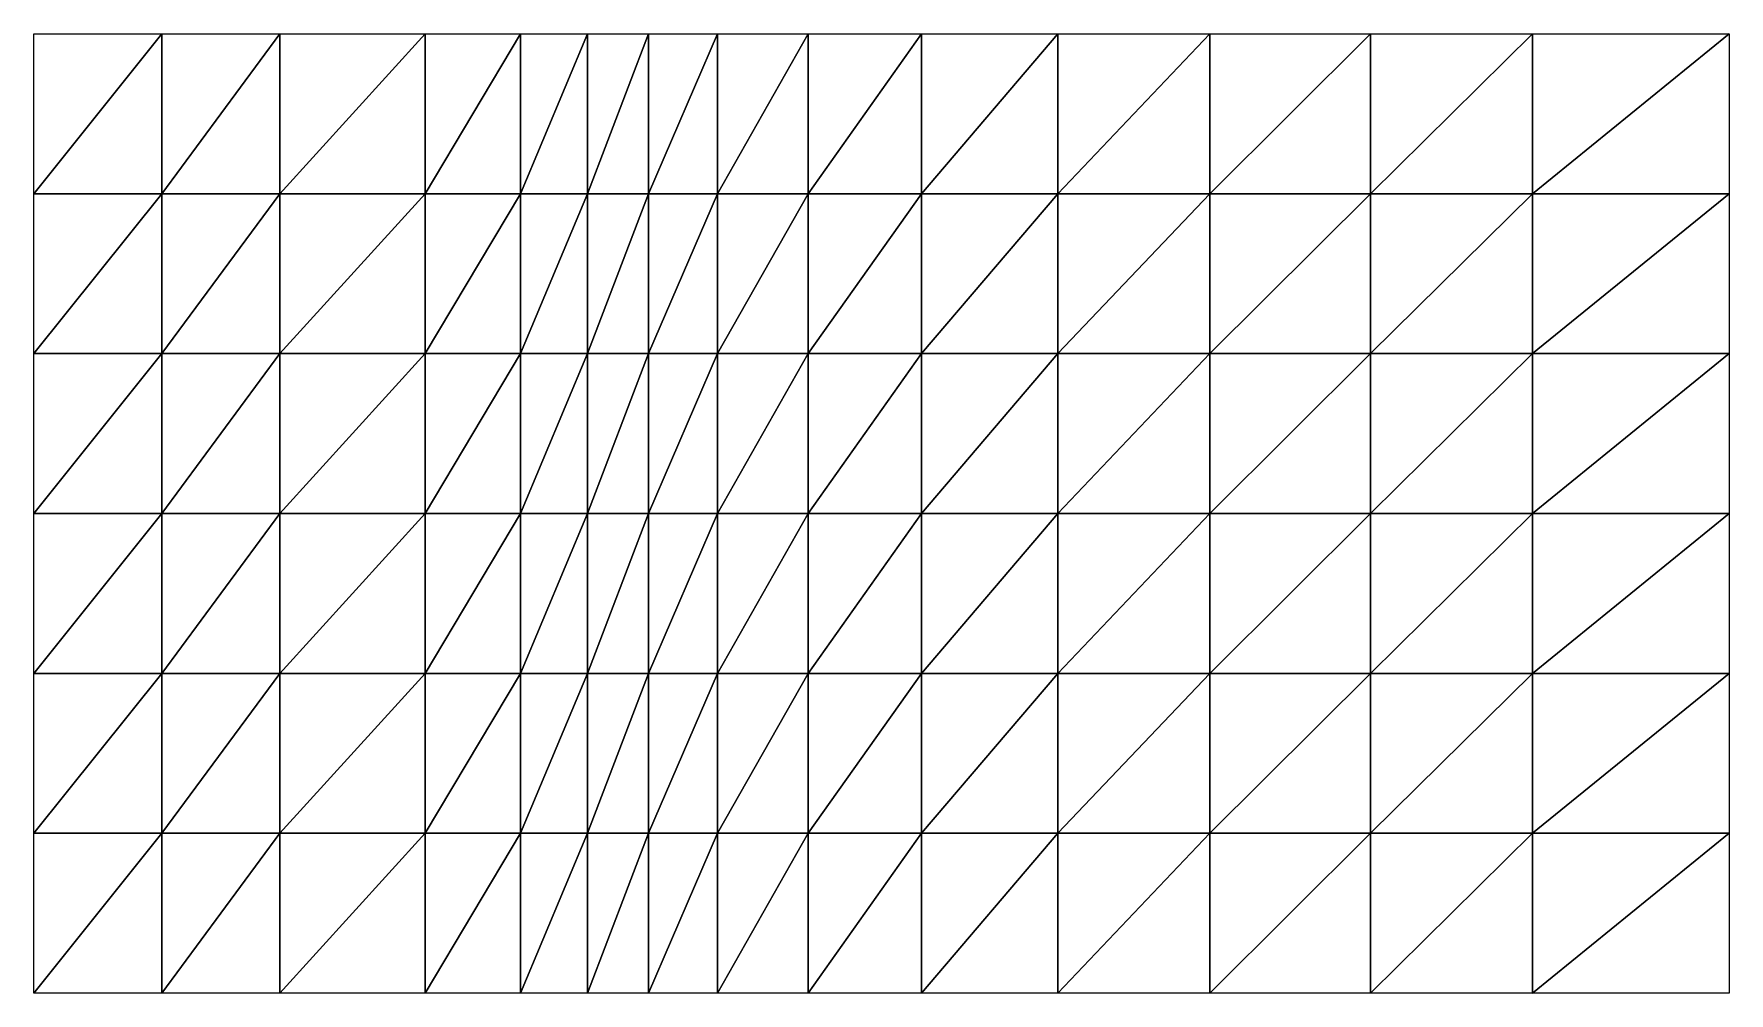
# Model space of a CAD drawing. Header units: metres. Extents: x 11.09 to 12.86, y -0.5 to 0.5.
import ezdxf

# ---------------------------------------------------------------- set-up
doc = ezdxf.new("R2010")
doc.units = ezdxf.units.M

msp = doc.modelspace()

# ---------------------------------------------------------------- linework, layer by layer
at = {"layer": 'F2Surf'}
for points in [[(11.2235, 0.3333, 1.3768), (11.0902, 0.3333, 1.2878), (11.2235, 0.5, 1.3768)], [(11.2235, 0.5, 1.3768), (11.0902, 0.3333, 1.2878), (11.0902, 0.5, 1.2878)], [(11.3465, 0.3333, 1.4914), (11.2235, 0.3333, 1.3768), (11.3465, 0.5, 1.4914)], [(11.3465, 0.5, 1.4914), (11.2235, 0.3333, 1.3768), (11.2235, 0.5, 1.3768)], [(11.4979, 0.5, 1.6968), (11.3465, 0.3333, 1.4914), (11.3465, 0.5, 1.4914)], [(11.4979, 0.3333, 1.6968), (11.3465, 0.3333, 1.4914), (11.4979, 0.5, 1.6968)], [(11.5973, 0.3333, 1.8392), (11.4979, 0.3333, 1.6968), (11.5973, 0.5, 1.8392)], [(11.5973, 0.5, 1.8392), (11.4979, 0.3333, 1.6968), (11.4979, 0.5, 1.6968)], [(11.6673, 0.3333, 1.9563), (11.5973, 0.3333, 1.8392), (11.6673, 0.5, 1.9563)], [(11.6673, 0.5, 1.9563), (11.5973, 0.3333, 1.8392), (11.5973, 0.5, 1.8392)], [(11.7309, 0.3333, 2.0864), (11.6673, 0.3333, 1.9563), (11.7309, 0.5, 2.0864)], [(11.7309, 0.5, 2.0864), (11.6673, 0.3333, 1.9563), (11.6673, 0.5, 1.9563)], [(11.8028, 0.3333, 2.2102), (11.7309, 0.3333, 2.0864), (11.8028, 0.5, 2.2102)], [(11.8028, 0.5, 2.2102), (11.7309, 0.3333, 2.0864), (11.7309, 0.5, 2.0864)], [(11.8973, 0.5, 2.3086), (11.8028, 0.3333, 2.2102), (11.8028, 0.5, 2.2102)], [(11.8973, 0.3333, 2.3086), (11.8028, 0.3333, 2.2102), (11.8973, 0.5, 2.3086)], [(12.0153, 0.5, 2.39), (11.8973, 0.3333, 2.3086), (11.8973, 0.5, 2.3086)], [(12.0153, 0.3333, 2.39), (11.8973, 0.3333, 2.3086), (12.0153, 0.5, 2.39)], [(12.1575, 0.5, 2.4624), (12.0153, 0.3333, 2.39), (12.0153, 0.5, 2.39)], [(12.1575, 0.3333, 2.4624), (12.0153, 0.3333, 2.39), (12.1575, 0.5, 2.4624)], [(12.3161, 0.5, 2.5283), (12.1575, 0.3333, 2.4624), (12.1575, 0.5, 2.4624)], [(12.3161, 0.3333, 2.5283), (12.1575, 0.3333, 2.4624), (12.3161, 0.5, 2.5283)], [(12.4835, 0.5, 2.5901), (12.3161, 0.3333, 2.5283), (12.3161, 0.5, 2.5283)], [(12.4835, 0.3333, 2.5901), (12.3161, 0.3333, 2.5283), (12.4835, 0.5, 2.5901)], [(12.6523, 0.3333, 2.6507), (12.4835, 0.3333, 2.5901), (12.6523, 0.5, 2.6507)], [(12.6523, 0.5, 2.6507), (12.4835, 0.3333, 2.5901), (12.4835, 0.5, 2.5901)], [(12.8573, 0.3333, 2.728), (12.6523, 0.3333, 2.6507), (12.8573, 0.5, 2.728)], [(12.8573, 0.5, 2.728), (12.6523, 0.3333, 2.6507), (12.6523, 0.5, 2.6507)], [(11.2235, 0.1667, 1.3768), (11.0902, 0.1667, 1.2878), (11.2235, 0.3333, 1.3768)], [(11.2235, 0.3333, 1.3768), (11.0902, 0.1667, 1.2878), (11.0902, 0.3333, 1.2878)], [(11.3465, 0.3333, 1.4914), (11.2235, 0.1667, 1.3768), (11.2235, 0.3333, 1.3768)], [(11.3465, 0.1667, 1.4914), (11.2235, 0.1667, 1.3768), (11.3465, 0.3333, 1.4914)], [(11.4979, 0.1667, 1.6968), (11.3465, 0.1667, 1.4914), (11.4979, 0.3333, 1.6968)], [(11.4979, 0.3333, 1.6968), (11.3465, 0.1667, 1.4914), (11.3465, 0.3333, 1.4914)], [(11.5973, 0.3333, 1.8392), (11.4979, 0.1667, 1.6968), (11.4979, 0.3333, 1.6968)], [(11.5973, 0.1667, 1.8392), (11.4979, 0.1667, 1.6968), (11.5973, 0.3333, 1.8392)], [(11.6673, 0.1667, 1.9563), (11.5973, 0.1667, 1.8392), (11.6673, 0.3333, 1.9563)], [(11.6673, 0.3333, 1.9563), (11.5973, 0.1667, 1.8392), (11.5973, 0.3333, 1.8392)], [(11.7309, 0.1667, 2.0864), (11.6673, 0.1667, 1.9563), (11.7309, 0.3333, 2.0864)], [(11.7309, 0.3333, 2.0864), (11.6673, 0.1667, 1.9563), (11.6673, 0.3333, 1.9563)], [(11.8028, 0.3333, 2.2102), (11.7309, 0.1667, 2.0864), (11.7309, 0.3333, 2.0864)], [(11.8028, 0.1667, 2.2102), (11.7309, 0.1667, 2.0864), (11.8028, 0.3333, 2.2102)], [(11.8973, 0.1667, 2.3086), (11.8028, 0.1667, 2.2102), (11.8973, 0.3333, 2.3086)], [(11.8973, 0.3333, 2.3086), (11.8028, 0.1667, 2.2102), (11.8028, 0.3333, 2.2102)], [(12.0153, 0.1667, 2.39), (11.8973, 0.1667, 2.3086), (12.0153, 0.3333, 2.39)], [(12.0153, 0.3333, 2.39), (11.8973, 0.1667, 2.3086), (11.8973, 0.3333, 2.3086)], [(12.1575, 0.1667, 2.4624), (12.0153, 0.1667, 2.39), (12.1575, 0.3333, 2.4624)], [(12.1575, 0.3333, 2.4624), (12.0153, 0.1667, 2.39), (12.0153, 0.3333, 2.39)], [(12.3161, 0.1667, 2.5283), (12.1575, 0.1667, 2.4624), (12.3161, 0.3333, 2.5283)], [(12.3161, 0.3333, 2.5283), (12.1575, 0.1667, 2.4624), (12.1575, 0.3333, 2.4624)], [(12.4835, 0.1667, 2.5901), (12.3161, 0.1667, 2.5283), (12.4835, 0.3333, 2.5901)], [(12.4835, 0.3333, 2.5901), (12.3161, 0.1667, 2.5283), (12.3161, 0.3333, 2.5283)], [(12.6523, 0.3333, 2.6507), (12.4835, 0.1667, 2.5901), (12.4835, 0.3333, 2.5901)], [(12.6523, 0.1667, 2.6507), (12.4835, 0.1667, 2.5901), (12.6523, 0.3333, 2.6507)], [(12.8573, 0.1667, 2.728), (12.6523, 0.1667, 2.6507), (12.8573, 0.3333, 2.728)], [(12.8573, 0.3333, 2.728), (12.6523, 0.1667, 2.6507), (12.6523, 0.3333, 2.6507)], [(11.2235, 0.1667, 1.3768), (11.0902, 0, 1.2878), (11.0902, 0.1667, 1.2878)], [(11.2235, 0, 1.3768), (11.0902, 0, 1.2878), (11.2235, 0.1667, 1.3768)], [(11.3465, 0, 1.4914), (11.2235, 0, 1.3768), (11.3465, 0.1667, 1.4914)], [(11.3465, 0.1667, 1.4914), (11.2235, 0, 1.3768), (11.2235, 0.1667, 1.3768)], [(11.4979, 0, 1.6968), (11.3465, 0, 1.4914), (11.4979, 0.1667, 1.6968)], [(11.4979, 0.1667, 1.6968), (11.3465, 0, 1.4914), (11.3465, 0.1667, 1.4914)], [(11.5973, 0.1667, 1.8392), (11.4979, 0, 1.6968), (11.4979, 0.1667, 1.6968)], [(11.5973, 0, 1.8392), (11.4979, 0, 1.6968), (11.5973, 0.1667, 1.8392)], [(11.6673, 0, 1.9563), (11.5973, 0, 1.8392), (11.6673, 0.1667, 1.9563)], [(11.6673, 0.1667, 1.9563), (11.5973, 0, 1.8392), (11.5973, 0.1667, 1.8392)], [(11.7309, 0.1667, 2.0864), (11.6673, 0, 1.9563), (11.6673, 0.1667, 1.9563)], [(11.7309, 0, 2.0864), (11.6673, 0, 1.9563), (11.7309, 0.1667, 2.0864)], [(11.8028, 0, 2.2102), (11.7309, 0, 2.0864), (11.8028, 0.1667, 2.2102)], [(11.8028, 0.1667, 2.2102), (11.7309, 0, 2.0864), (11.7309, 0.1667, 2.0864)], [(11.8973, 0.1667, 2.3086), (11.8028, 0, 2.2102), (11.8028, 0.1667, 2.2102)], [(11.8973, 0, 2.3086), (11.8028, 0, 2.2102), (11.8973, 0.1667, 2.3086)], [(12.0153, 0, 2.39), (11.8973, 0, 2.3086), (12.0153, 0.1667, 2.39)], [(12.0153, 0.1667, 2.39), (11.8973, 0, 2.3086), (11.8973, 0.1667, 2.3086)], [(12.1575, 0, 2.4624), (12.0153, 0, 2.39), (12.1575, 0.1667, 2.4624)], [(12.1575, 0.1667, 2.4624), (12.0153, 0, 2.39), (12.0153, 0.1667, 2.39)], [(12.3161, 0, 2.5283), (12.1575, 0, 2.4624), (12.3161, 0.1667, 2.5283)], [(12.3161, 0.1667, 2.5283), (12.1575, 0, 2.4624), (12.1575, 0.1667, 2.4624)], [(12.4835, 0.1667, 2.5901), (12.3161, 0, 2.5283), (12.3161, 0.1667, 2.5283)], [(12.4835, 0, 2.5901), (12.3161, 0, 2.5283), (12.4835, 0.1667, 2.5901)], [(12.6523, 0.1667, 2.6507), (12.4835, 0, 2.5901), (12.4835, 0.1667, 2.5901)], [(12.6523, 0, 2.6507), (12.4835, 0, 2.5901), (12.6523, 0.1667, 2.6507)], [(12.8573, 0, 2.728), (12.6523, 0, 2.6507), (12.8573, 0.1667, 2.728)], [(12.8573, 0.1667, 2.728), (12.6523, 0, 2.6507), (12.6523, 0.1667, 2.6507)], [(11.2235, -0.1667, 1.3768), (11.0902, -0.1667, 1.2878), (11.2235, 0, 1.3768)], [(11.2235, 0, 1.3768), (11.0902, -0.1667, 1.2878), (11.0902, 0, 1.2878)], [(11.3465, -0.1667, 1.4914), (11.2235, -0.1667, 1.3768), (11.3465, 0, 1.4914)], [(11.3465, 0, 1.4914), (11.2235, -0.1667, 1.3768), (11.2235, 0, 1.3768)], [(11.4979, -0.1667, 1.6968), (11.3465, -0.1667, 1.4914), (11.4979, 0, 1.6968)], [(11.4979, 0, 1.6968), (11.3465, -0.1667, 1.4914), (11.3465, 0, 1.4914)], [(11.5973, -0.1667, 1.8392), (11.4979, -0.1667, 1.6968), (11.5973, 0, 1.8392)], [(11.5973, 0, 1.8392), (11.4979, -0.1667, 1.6968), (11.4979, 0, 1.6968)], [(11.6673, -0.1667, 1.9563), (11.5973, -0.1667, 1.8392), (11.6673, 0, 1.9563)], [(11.6673, 0, 1.9563), (11.5973, -0.1667, 1.8392), (11.5973, 0, 1.8392)], [(11.7309, -0.1667, 2.0864), (11.6673, -0.1667, 1.9563), (11.7309, 0, 2.0864)], [(11.7309, 0, 2.0864), (11.6673, -0.1667, 1.9563), (11.6673, 0, 1.9563)], [(11.8028, 0, 2.2102), (11.7309, -0.1667, 2.0864), (11.7309, 0, 2.0864)], [(11.8028, -0.1667, 2.2102), (11.7309, -0.1667, 2.0864), (11.8028, 0, 2.2102)], [(11.8973, -0.1667, 2.3086), (11.8028, -0.1667, 2.2102), (11.8973, 0, 2.3086)], [(11.8973, 0, 2.3086), (11.8028, -0.1667, 2.2102), (11.8028, 0, 2.2102)], [(12.0153, -0.1667, 2.39), (11.8973, -0.1667, 2.3086), (12.0153, 0, 2.39)], [(12.0153, 0, 2.39), (11.8973, -0.1667, 2.3086), (11.8973, 0, 2.3086)], [(12.1575, -0.1667, 2.4624), (12.0153, -0.1667, 2.39), (12.1575, 0, 2.4624)], [(12.1575, 0, 2.4624), (12.0153, -0.1667, 2.39), (12.0153, 0, 2.39)], [(12.3161, -0.1667, 2.5283), (12.1575, -0.1667, 2.4624), (12.3161, 0, 2.5283)], [(12.3161, 0, 2.5283), (12.1575, -0.1667, 2.4624), (12.1575, 0, 2.4624)], [(12.4835, -0.1667, 2.5901), (12.3161, -0.1667, 2.5283), (12.4835, 0, 2.5901)], [(12.4835, 0, 2.5901), (12.3161, -0.1667, 2.5283), (12.3161, 0, 2.5283)], [(12.6523, 0, 2.6507), (12.4835, -0.1667, 2.5901), (12.4835, 0, 2.5901)], [(12.6523, -0.1667, 2.6507), (12.4835, -0.1667, 2.5901), (12.6523, 0, 2.6507)], [(12.8573, -0.1667, 2.728), (12.6523, -0.1667, 2.6507), (12.8573, 0, 2.728)], [(12.8573, 0, 2.728), (12.6523, -0.1667, 2.6507), (12.6523, 0, 2.6507)], [(11.2235, -0.1667, 1.3768), (11.0902, -0.3333, 1.2878), (11.0902, -0.1667, 1.2878)], [(11.2235, -0.3333, 1.3768), (11.0902, -0.3333, 1.2878), (11.2235, -0.1667, 1.3768)], [(11.3465, -0.3333, 1.4914), (11.2235, -0.3333, 1.3768), (11.3465, -0.1667, 1.4914)], [(11.3465, -0.1667, 1.4914), (11.2235, -0.3333, 1.3768), (11.2235, -0.1667, 1.3768)], [(11.4979, -0.1667, 1.6968), (11.3465, -0.3333, 1.4914), (11.3465, -0.1667, 1.4914)], [(11.4979, -0.3333, 1.6968), (11.3465, -0.3333, 1.4914), (11.4979, -0.1667, 1.6968)], [(11.5973, -0.3333, 1.8392), (11.4979, -0.3333, 1.6968), (11.5973, -0.1667, 1.8392)], [(11.5973, -0.1667, 1.8392), (11.4979, -0.3333, 1.6968), (11.4979, -0.1667, 1.6968)], [(11.6673, -0.3333, 1.9563), (11.5973, -0.3333, 1.8392), (11.6673, -0.1667, 1.9563)], [(11.6673, -0.1667, 1.9563), (11.5973, -0.3333, 1.8392), (11.5973, -0.1667, 1.8392)], [(11.7309, -0.3333, 2.0864), (11.6673, -0.3333, 1.9563), (11.7309, -0.1667, 2.0864)], [(11.7309, -0.1667, 2.0864), (11.6673, -0.3333, 1.9563), (11.6673, -0.1667, 1.9563)], [(11.8028, -0.3333, 2.2102), (11.7309, -0.3333, 2.0864), (11.8028, -0.1667, 2.2102)], [(11.8028, -0.1667, 2.2102), (11.7309, -0.3333, 2.0864), (11.7309, -0.1667, 2.0864)], [(11.8973, -0.3333, 2.3086), (11.8028, -0.3333, 2.2102), (11.8973, -0.1667, 2.3086)], [(11.8973, -0.1667, 2.3086), (11.8028, -0.3333, 2.2102), (11.8028, -0.1667, 2.2102)], [(12.0153, -0.3333, 2.39), (11.8973, -0.3333, 2.3086), (12.0153, -0.1667, 2.39)], [(12.0153, -0.1667, 2.39), (11.8973, -0.3333, 2.3086), (11.8973, -0.1667, 2.3086)], [(12.1575, -0.3333, 2.4624), (12.0153, -0.3333, 2.39), (12.1575, -0.1667, 2.4624)], [(12.1575, -0.1667, 2.4624), (12.0153, -0.3333, 2.39), (12.0153, -0.1667, 2.39)], [(12.3161, -0.3333, 2.5283), (12.1575, -0.3333, 2.4624), (12.3161, -0.1667, 2.5283)], [(12.3161, -0.1667, 2.5283), (12.1575, -0.3333, 2.4624), (12.1575, -0.1667, 2.4624)], [(12.4835, -0.3333, 2.5901), (12.3161, -0.3333, 2.5283), (12.4835, -0.1667, 2.5901)], [(12.4835, -0.1667, 2.5901), (12.3161, -0.3333, 2.5283), (12.3161, -0.1667, 2.5283)], [(12.6523, -0.3333, 2.6507), (12.4835, -0.3333, 2.5901), (12.6523, -0.1667, 2.6507)], [(12.6523, -0.1667, 2.6507), (12.4835, -0.3333, 2.5901), (12.4835, -0.1667, 2.5901)], [(12.8573, -0.3333, 2.728), (12.6523, -0.3333, 2.6507), (12.8573, -0.1667, 2.728)], [(12.8573, -0.1667, 2.728), (12.6523, -0.3333, 2.6507), (12.6523, -0.1667, 2.6507)], [(11.2235, -0.5, 1.3768), (11.0902, -0.5, 1.2878), (11.2235, -0.3333, 1.3768)], [(11.2235, -0.3333, 1.3768), (11.0902, -0.5, 1.2878), (11.0902, -0.3333, 1.2878)], [(11.3465, -0.5, 1.4914), (11.2235, -0.5, 1.3768), (11.3465, -0.3333, 1.4914)], [(11.3465, -0.3333, 1.4914), (11.2235, -0.5, 1.3768), (11.2235, -0.3333, 1.3768)], [(11.4979, -0.5, 1.6968), (11.3465, -0.5, 1.4914), (11.4979, -0.3333, 1.6968)], [(11.4979, -0.3333, 1.6968), (11.3465, -0.5, 1.4914), (11.3465, -0.3333, 1.4914)], [(11.5973, -0.5, 1.8392), (11.4979, -0.5, 1.6968), (11.5973, -0.3333, 1.8392)], [(11.5973, -0.3333, 1.8392), (11.4979, -0.5, 1.6968), (11.4979, -0.3333, 1.6968)], [(11.6673, -0.5, 1.9563), (11.5973, -0.5, 1.8392), (11.6673, -0.3333, 1.9563)], [(11.6673, -0.3333, 1.9563), (11.5973, -0.5, 1.8392), (11.5973, -0.3333, 1.8392)], [(11.7309, -0.5, 2.0864), (11.6673, -0.5, 1.9563), (11.7309, -0.3333, 2.0864)], [(11.7309, -0.3333, 2.0864), (11.6673, -0.5, 1.9563), (11.6673, -0.3333, 1.9563)], [(11.8028, -0.5, 2.2102), (11.7309, -0.5, 2.0864), (11.8028, -0.3333, 2.2102)], [(11.8028, -0.3333, 2.2102), (11.7309, -0.5, 2.0864), (11.7309, -0.3333, 2.0864)], [(11.8973, -0.5, 2.3086), (11.8028, -0.5, 2.2102), (11.8973, -0.3333, 2.3086)], [(11.8973, -0.3333, 2.3086), (11.8028, -0.5, 2.2102), (11.8028, -0.3333, 2.2102)], [(12.0153, -0.5, 2.39), (11.8973, -0.5, 2.3086), (12.0153, -0.3333, 2.39)], [(12.0153, -0.3333, 2.39), (11.8973, -0.5, 2.3086), (11.8973, -0.3333, 2.3086)], [(12.1575, -0.5, 2.4624), (12.0153, -0.5, 2.39), (12.1575, -0.3333, 2.4624)], [(12.1575, -0.3333, 2.4624), (12.0153, -0.5, 2.39), (12.0153, -0.3333, 2.39)], [(12.3161, -0.5, 2.5283), (12.1575, -0.5, 2.4624), (12.3161, -0.3333, 2.5283)], [(12.3161, -0.3333, 2.5283), (12.1575, -0.5, 2.4624), (12.1575, -0.3333, 2.4624)], [(12.4835, -0.5, 2.5901), (12.3161, -0.5, 2.5283), (12.4835, -0.3333, 2.5901)], [(12.4835, -0.3333, 2.5901), (12.3161, -0.5, 2.5283), (12.3161, -0.3333, 2.5283)], [(12.6523, -0.5, 2.6507), (12.4835, -0.5, 2.5901), (12.6523, -0.3333, 2.6507)], [(12.6523, -0.3333, 2.6507), (12.4835, -0.5, 2.5901), (12.4835, -0.3333, 2.5901)], [(12.8573, -0.5, 2.728), (12.6523, -0.5, 2.6507), (12.8573, -0.3333, 2.728)], [(12.8573, -0.3333, 2.728), (12.6523, -0.5, 2.6507), (12.6523, -0.3333, 2.6507)]]:
    msp.add_3dface(points, dxfattribs=at)

doc.saveas('drawing.dxf')
